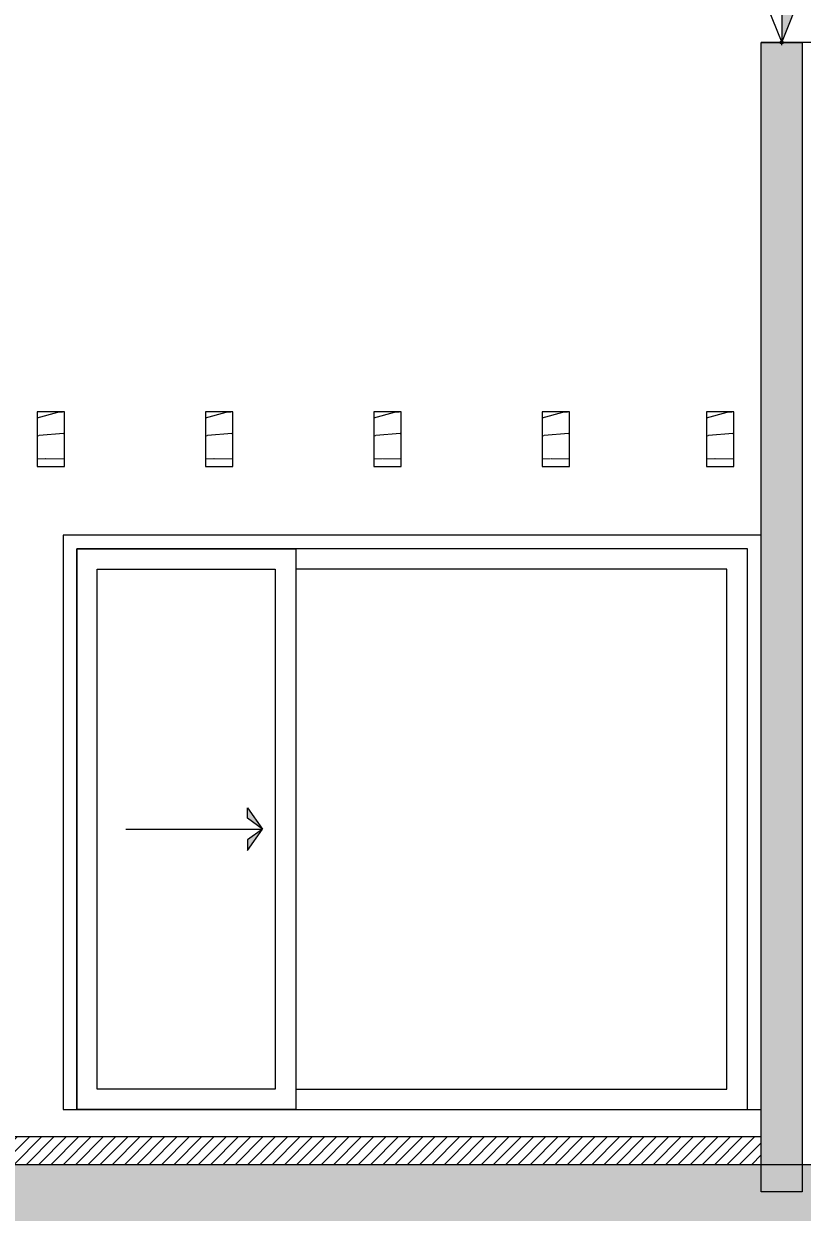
# Model space of a CAD drawing. Header units: metres. Extents: x -197 to 1099, y -24 to 14.
# Drawn here: x 230.909 to 233.752, y 3.125 to 7.468 of the extents above; entities that cross this region are included whole.
import ezdxf
from ezdxf.enums import TextEntityAlignment as Align

# ---------------------------------------------------------------- set-up
doc = ezdxf.new("R2010")
doc.units = ezdxf.units.M
doc.header["$LTSCALE"] = 0.001
doc.header["$PDMODE"] = 34
doc.header["$PDSIZE"] = 0.01
doc.layers.get('0').update_dxf_attribs({"lineweight": 13, "true_color": 0x000000})
for name, color, linetype, lineweight, true_color in [('Jach-Anotaciones-CalidaddeLínea  0.13', 7, 'Continuous', 13, 0x000000), ('Jach-Anotaciones-Hatch-Lum100%', 7, 'Continuous', 13, 0x000000), ('Jach-Anotaciones-Hatch-Lum50%', 9, 'Continuous', 13, 0x808080), ('JACH-Anotaciones-Textos-Lum75% @ 0.075', 7, 'Continuous', 13, 0x404040), ('JACH-Arq-Ventanas-BajasyPisoTecho', 7, 'Continuous', 13, 0x404040)]:
    doc.layers.add(name, color=color, linetype=linetype, lineweight=lineweight, true_color=true_color)
doc.styles.add('02a-Calibri-JACH(1.8mm)', font='calibri.ttf', dxfattribs={"height": 2.2})

# ---------------------------------------------------------------- blocks, each defined once
blk = doc.blocks.new('A$C51db089b')
at = {"layer": 'Jach-Anotaciones-Hatch-Lum50%', "lineweight": 0, "ltscale": 100}
h = blk.add_hatch(color=256, dxfattribs=at)
h.dxf.hatch_style = 1
h.paths.add_polyline_path([(0, 0.0776), (0.0554, 0.1173), (0.0554, 0.1552)])
h = blk.add_hatch(color=256, dxfattribs=at)
h.dxf.hatch_style = 1
h.paths.add_polyline_path([(0, 0.0776), (0.0554, 0.038), (0.0554, 0)])
at = {"lineweight": 0, "ltscale": 100}
for points in [[(0, 0.0776), (0.0554, 0.1173), (0.0554, 0.1552)], [(0, 0.0776), (0.0554, 0.038), (0.0554, 0)]]:
    blk.add_lwpolyline(points, close=True, dxfattribs=at)
blk.add_lwpolyline([(0.5, 0.0776), (0, 0.0776)], dxfattribs=at)
blk = doc.blocks.new('*U556')
at = {"lineweight": 0, "ltscale": 100}
h = blk.add_hatch(dxfattribs=at)
h.set_pattern_fill('ANGLE', color=256)
h.set_pattern_definition([(0, (169.421, 45.032), (0, 6.985), [5.08, -1.905]), (90, (169.421, 45.032), (-6.985, 4e-16), [5.08, -1.905])])
h.paths.add_polyline_path([(0, 2.5), (0, 0), (1, 2.5)])
h = blk.add_hatch(color=256, dxfattribs=at)
h.dxf.hatch_style = 1
h.paths.add_polyline_path([(0, 2.5), (0, 0), (1, 2.5)])
for points in [[(0, 5.099), (-9.466, 5.099)], [(0, 5.099), (0, 1.25)]]:
    blk.add_lwpolyline(points, dxfattribs=at)
for points in [[(0, 0), (1, 2.5), (-1, 2.5)], [(0, 2.5), (0, 0), (1, 2.5)]]:
    blk.add_lwpolyline(points, close=True, dxfattribs=at)
blk.add_point((0, 0), dxfattribs=at)
at = {"lineweight": 0, "ltscale": 100, "style": '02a-Calibri-JACH(1.8mm)'}
blk.add_attdef('ALT', text='', height=2.2, dxfattribs=at).set_placement((-4.733, 6.401), align=Align.MIDDLE_CENTER)

msp = doc.modelspace()

# ---------------------------------------------------------------- hatches: boundary and pattern name
at = {"layer": 'Jach-Anotaciones-Hatch-Lum100%', "ltscale": 100}
h = msp.add_hatch(color=256, dxfattribs=at)
h.dxf.hatch_style = 1
h.paths.add_polyline_path([(233.60229, 7.4), (233.75229, 7.4), (233.75229, 3.2), (233.60229, 3.2)])
h = msp.add_hatch(color=256, dxfattribs=at)
h.dxf.hatch_style = 1
h.paths.add_polyline_path([(228.90229, 3.3), (240.75229, 3.3), (240.75229, 3.05), (228.90229, 3.05)])
at = {"layer": 'Jach-Anotaciones-Hatch-Lum50%', "ltscale": 100}
h = msp.add_hatch(dxfattribs=at)
h.set_pattern_fill('WOOD_01', color=256, scale=0.8, angle=15, pattern_type=2)
h.set_pattern_definition([(15, (-99.9971, 0.74975), (-0.2070552, 0.7727407), [0.16, -0.64]), (23.9726, (-99.877585, 0.334538), (4.4293892444, 2.015070249), [0.1538832, -15.2344232]), (20.7105, (-99.89774, 0.37883), (6.747613848, 2.636226623), [0.1607984, -7.8791008]), (359.5779, (-99.959853, 0.610654), (9.1213099867, -0.0406047019), [0.2406656, -23.8259016]), (8.6599, (-100.01273, 0.8698), (0.772740482, 0.20705688), [0.1448864, -7.0994208]), (0.0686, (-99.87152, 0.43555), (3.298017536, 0.0554815416), [0.1241936, -12.2951456]), (3.6901, (-100.26207, 0.81127), (0.77274081, 0.20705558), [0.3263376, -3.7528776]), (20.7105, (-99.85895, 0.26499), (6.747613848, 2.636226623), [0.0803992, -7.9595]), (15, (-99.95364, 0.5875), (-0.2070552, 0.7727407), [0.08, -0.72]), (15, (-100.133, 0.6388), (-0.2070552, 0.7727407), [0.24, -0.56]), (26.3099, (-100.00955, 0.79611), (2.88390776, 1.60095958), [0.081584, -3.9976312]), (17.7263, (-100.01021, 0.48949), (15.247759037, 4.9138423665), [0.1681904, -16.6508464]), (7.4054, (-99.96536, 0.47666), (6.388979107, 0.883706079), [0.1210616, -11.9851336]), (15, (-99.9253, 0.1727), (-0.2070552, 0.7727407), [0.16, -0.64]), (13.8309, (-99.992238, 0.113326), (0.7727406436, 0.2070558675), [0.3920816, -38.81608]), (15, (-100.1475, 0.6929), (-0.2070552, 0.7727407), [0.08, -0.72]), (15, (-100.0868, 0.7754), (-0.2070552, 0.7727407), [0.08, -0.72]), (15, (-100.4532, 0.7518), (-0.2070552, 0.7727407), [0.12, -0.68]), (5.5377, (-100.2549, 0.84632), (0.77274064, 0.20705555), [0.2433104, -4.6228992]), (15, (-100.5022, 0.7801), (-0.2070552, 0.7727407), [0.16, -0.64]), (15, (-100.4008, 0.0618), (-0.2070552, 0.7727407), [0.088, -0.712]), (15, (-100.0171, 0.20605), (-0.2070552, 0.7727407), [0.08, -0.72]), (15, (-100.4174, 0.1236), (-0.2070552, 0.7727407), [0.168, -0.632]), (20.4403, (-100.03572, 0.2756), (7.5203522234, 2.843288929), [0.16876, -16.7072576]), (15, (-100.04456, 0.3395), (-0.2070552, 0.7727407), [0.152, -0.648]), (15, (-100.4505, 0.2473), (-0.2070552, 0.7727407), [0.088, -0.712]), (13.8309, (-100.390923, 0.395762), (0.7727406436, 0.2070558675), [0.3920816, -38.81608]), (15, (-100.34, 0.48394), (-0.2070552, 0.7727407), [0.08, -0.72]), (15, (-100.4235, 0.4864), (-0.2070552, 0.7727407), [0.08, -0.72]), (15, (-100.1144, 0.56924), (-0.2070552, 0.7727407), [0.16, -0.64]), (15, (-100.2731, 0.5433), (-0.2070552, 0.7727407), [0.08, -0.72]), (15, (-100.4525, 0.5946), (-0.2070552, 0.7727407), [0.16, -0.64]), (34.6538, (-100.15688, 0.32596), (7.671927645, 5.368566101), [0.1189288, -11.7739248]), (26.3099, (-100.34622, 0.50713), (2.88390776, 1.60095958), [0.081584, -3.9976312]), (26.3099, (-100.02677, 0.55131), (2.88390776, 1.60095958), [0.081584, -3.9976312]), (20.7105, (-100.33728, 0.782836), (6.747613848, 2.636226623), [0.0803992, -7.9595]), (4.6952, (-100.59132, 0.77274), (4.843498086, 0.469594849), [0.0894424, -8.854828]), (3.6901, (-100.31583, 0.0846), (0.77274081, 0.20705558), [0.081584, -3.9976312]), (105, (-100.2344, 0.08985), (-0.7727407, -0.2070552), [0, -0.8]), (1.6076, (-100.51264, 0.4791), (13.9648060473, 0.428999959), [0.172696, -17.0969232]), (26.3099, (-100.07026, 0.71359), (2.88390776, 1.60095958), [0.081584, -3.9976312]), (25.3048, (-99.93981, 0.22676), (3.656648724, 1.808013741), [0.0894424, -8.854828]), (3.6901, (-100.26274, 0.50465), (0.77274081, 0.20705558), [0.081584, -3.9976312]), (3.6901, (-100.19582, 0.56399), (0.77274081, 0.20705558), [0.081584, -3.9976312]), (356.5651, (-100.49193, 0.40183), (0.77274026, 0.2070561), [0.1011928, -2.4286288]), (0.9638, (-100.47733, 0.68733), (0.7727401, 0.20705612), [0.3298488, -2.9686352]), (358.3008, (-100.33728, 0.782836), (5.823293769, -0.096089835), [0.2505672, -8.101676]), (15, (-100.3476, 0.8215), (-0.2070552, 0.7727407), [0.096, -0.704]), (0.9638, (-100.25512, 0.16712), (0.7727401, 0.20705612), [0.3298488, -2.9686352]), (0.9638, (-100.34689, 0.2005), (0.7727401, 0.20705612), [0.3298488, -2.9686352]), (0.9638, (-100.36552, 0.27005), (0.7727401, 0.20705612), [0.3298488, -2.9686352]), (4.6952, (-100.54163, 0.58728), (4.843498086, 0.469594849), [0.0894424, -8.854828]), (0.9638, (-100.29794, 0.63602), (0.7727401, 0.20705612), [0.164924, -3.13356]), (4.6952, (-100.47537, 0.340006), (4.843498086, 0.469594849), [0.0894424, -8.854828]), (12.6141, (-100.05905, 0.393583), (0.7727403653, 0.2070561726), [0.1921664, -19.024492]), (4.6952, (-100.18132, 0.5099), (4.843498086, 0.469594849), [0.0894424, -8.854828]), (27.5288, (-100.09218, 0.51722), (2.883907922, 1.600961166), [0.073756, -7.3018792]), (4.5626, (-100.465017, 0.301369), (8.9142544634, 0.7321375347), [0.3091152, -30.602364]), (6.8699, (-100.15688, 0.32596), (0.772740295, 0.207054938), [0.1131368, -5.5437168]), (19.7636, (-100.38623, 0.34733), (8.293093767, 3.05034164), [0.1926656, -9.4406096]), (15, (-100.2049, 0.4125), (-0.2070552, 0.7727407), [0.248, -0.552]), (359.7449, (-100.568545, 0.68774), (3.29801731, 0.055481521), [0.0912144, -9.0301888]), (5.5377, (-100.23441, 0.08985), (0.77274064, 0.20705555), [0.2433104, -4.6228992]), (355.0169, (-100.44017, 0.20864), (2.525276987, -0.151574455), [0.0936376, -9.2701216]), (15, (-99.9364, 0.8323), (-0.2070552, 0.7727407), [0.04, -0.76]), (15, (-99.8453, 0.4923), (-0.2070552, 0.7727407), [0.08, -0.72]), (26.3099, (-99.77077, 0.21408), (2.88390776, 1.60095958), [0.081584, -3.9976312]), (15, (-99.78375, 0.2934), (-0.2070552, 0.7727407), [0.144, -0.656]), (358.3008, (-99.90121, 0.700906), (5.823293769, -0.096089835), [0.0835224, -8.2687208]), (3.0207, (-99.850005, 0.5407), (15.5105204897, 0.8422385173), [0.1472056, -26.8405152]), (105, (-99.7708, 0.2141), (-0.7727407, -0.2070552), [0, -0.8]), (15, (-99.6976, 0.2502), (-0.2070552, 0.7727407), [0.072, -0.728]), (15, (-99.737, 0.3971), (-0.2070552, 0.7727407), [0.072, -0.728]), (15, (-99.7473, 0.4357), (-0.2070552, 0.7727407), [0.072, -0.728]), (351.0376, (-99.81773, 0.69843), (6.030347593, -0.86882501), [0.0787912, -7.8002896]), (3.5163, (-99.842575, 0.791158), (4.07079071978, 0.2624153776), [0.0734704, -52.17242]), (356.5651, (-99.76803, 0.51297), (0.77274026, 0.2070561), [0.0758944, -2.4539264]), (2.4712, (-99.86949, 0.89161), (4.070758707, 0.262535892), [0.073756, -7.3018792])])
h.paths.add_polyline_path([(230.95729, 5.85), (231.05729, 5.85), (231.05729, 6.05), (230.95729, 6.05)])
h = msp.add_hatch(dxfattribs=at)
h.set_pattern_fill('WOOD_01', color=256, scale=0.8, angle=15, pattern_type=2)
h.set_pattern_definition([(15, (-99.3821, 0.74975), (-0.2070552, 0.7727407), [0.16, -0.64]), (23.9726, (-99.262585, 0.334538), (4.4293892444, 2.015070249), [0.1538832, -15.2344232]), (20.7105, (-99.28274, 0.37883), (6.747613848, 2.636226623), [0.1607984, -7.8791008]), (359.5779, (-99.344853, 0.610654), (9.1213099867, -0.0406047019), [0.2406656, -23.8259016]), (8.6599, (-99.39773, 0.8698), (0.772740482, 0.20705688), [0.1448864, -7.0994208]), (0.0686, (-99.25652, 0.43555), (3.298017536, 0.0554815416), [0.1241936, -12.2951456]), (3.6901, (-99.64707, 0.81127), (0.77274081, 0.20705558), [0.3263376, -3.7528776]), (20.7105, (-99.24395, 0.26499), (6.747613848, 2.636226623), [0.0803992, -7.9595]), (15, (-99.33864, 0.5875), (-0.2070552, 0.7727407), [0.08, -0.72]), (15, (-99.518, 0.6388), (-0.2070552, 0.7727407), [0.24, -0.56]), (26.3099, (-99.39455, 0.79611), (2.88390776, 1.60095958), [0.081584, -3.9976312]), (17.7263, (-99.39521, 0.48949), (15.247759037, 4.9138423665), [0.1681904, -16.6508464]), (7.4054, (-99.35036, 0.47666), (6.388979107, 0.883706079), [0.1210616, -11.9851336]), (15, (-99.3103, 0.1727), (-0.2070552, 0.7727407), [0.16, -0.64]), (13.8309, (-99.377238, 0.113326), (0.7727406436, 0.2070558675), [0.3920816, -38.81608]), (15, (-99.5325, 0.6929), (-0.2070552, 0.7727407), [0.08, -0.72]), (15, (-99.4718, 0.7754), (-0.2070552, 0.7727407), [0.08, -0.72]), (15, (-99.8382, 0.7518), (-0.2070552, 0.7727407), [0.12, -0.68]), (5.5377, (-99.6399, 0.84632), (0.77274064, 0.20705555), [0.2433104, -4.6228992]), (15, (-99.8872, 0.7801), (-0.2070552, 0.7727407), [0.16, -0.64]), (15, (-99.7858, 0.0618), (-0.2070552, 0.7727407), [0.088, -0.712]), (15, (-99.4021, 0.20605), (-0.2070552, 0.7727407), [0.08, -0.72]), (15, (-99.8024, 0.1236), (-0.2070552, 0.7727407), [0.168, -0.632]), (20.4403, (-99.42072, 0.2756), (7.5203522234, 2.843288929), [0.16876, -16.7072576]), (15, (-99.42956, 0.3395), (-0.2070552, 0.7727407), [0.152, -0.648]), (15, (-99.8355, 0.2473), (-0.2070552, 0.7727407), [0.088, -0.712]), (13.8309, (-99.775923, 0.395762), (0.7727406436, 0.2070558675), [0.3920816, -38.81608]), (15, (-99.725, 0.48394), (-0.2070552, 0.7727407), [0.08, -0.72]), (15, (-99.8085, 0.4864), (-0.2070552, 0.7727407), [0.08, -0.72]), (15, (-99.4994, 0.56924), (-0.2070552, 0.7727407), [0.16, -0.64]), (15, (-99.6581, 0.5433), (-0.2070552, 0.7727407), [0.08, -0.72]), (15, (-99.8375, 0.5946), (-0.2070552, 0.7727407), [0.16, -0.64]), (34.6538, (-99.54188, 0.32596), (7.671927645, 5.368566101), [0.1189288, -11.7739248]), (26.3099, (-99.73122, 0.50713), (2.88390776, 1.60095958), [0.081584, -3.9976312]), (26.3099, (-99.41177, 0.55131), (2.88390776, 1.60095958), [0.081584, -3.9976312]), (20.7105, (-99.72228, 0.782836), (6.747613848, 2.636226623), [0.0803992, -7.9595]), (4.6952, (-99.97632, 0.77274), (4.843498086, 0.469594849), [0.0894424, -8.854828]), (3.6901, (-99.70083, 0.0846), (0.77274081, 0.20705558), [0.081584, -3.9976312]), (105, (-99.6194, 0.08985), (-0.7727407, -0.2070552), [0, -0.8]), (1.6076, (-99.89764, 0.4791), (13.9648060473, 0.428999959), [0.172696, -17.0969232]), (26.3099, (-99.45526, 0.71359), (2.88390776, 1.60095958), [0.081584, -3.9976312]), (25.3048, (-99.32481, 0.22676), (3.656648724, 1.808013741), [0.0894424, -8.854828]), (3.6901, (-99.64774, 0.50465), (0.77274081, 0.20705558), [0.081584, -3.9976312]), (3.6901, (-99.58082, 0.56399), (0.77274081, 0.20705558), [0.081584, -3.9976312]), (356.5651, (-99.87693, 0.40183), (0.77274026, 0.2070561), [0.1011928, -2.4286288]), (0.9638, (-99.86233, 0.68733), (0.7727401, 0.20705612), [0.3298488, -2.9686352]), (358.3008, (-99.72228, 0.782836), (5.823293769, -0.096089835), [0.2505672, -8.101676]), (15, (-99.7326, 0.8215), (-0.2070552, 0.7727407), [0.096, -0.704]), (0.9638, (-99.64012, 0.16712), (0.7727401, 0.20705612), [0.3298488, -2.9686352]), (0.9638, (-99.73189, 0.2005), (0.7727401, 0.20705612), [0.3298488, -2.9686352]), (0.9638, (-99.75052, 0.27005), (0.7727401, 0.20705612), [0.3298488, -2.9686352]), (4.6952, (-99.92663, 0.58728), (4.843498086, 0.469594849), [0.0894424, -8.854828]), (0.9638, (-99.68294, 0.63602), (0.7727401, 0.20705612), [0.164924, -3.13356]), (4.6952, (-99.86037, 0.340006), (4.843498086, 0.469594849), [0.0894424, -8.854828]), (12.6141, (-99.44405, 0.393583), (0.7727403653, 0.2070561726), [0.1921664, -19.024492]), (4.6952, (-99.56632, 0.5099), (4.843498086, 0.469594849), [0.0894424, -8.854828]), (27.5288, (-99.47718, 0.51722), (2.883907922, 1.600961166), [0.073756, -7.3018792]), (4.5626, (-99.850017, 0.301369), (8.9142544634, 0.7321375347), [0.3091152, -30.602364]), (6.8699, (-99.54188, 0.32596), (0.772740295, 0.207054938), [0.1131368, -5.5437168]), (19.7636, (-99.77123, 0.34733), (8.293093767, 3.05034164), [0.1926656, -9.4406096]), (15, (-99.5899, 0.4125), (-0.2070552, 0.7727407), [0.248, -0.552]), (359.7449, (-99.953545, 0.68774), (3.29801731, 0.055481521), [0.0912144, -9.0301888]), (5.5377, (-99.61941, 0.08985), (0.77274064, 0.20705555), [0.2433104, -4.6228992]), (355.0169, (-99.82517, 0.20864), (2.525276987, -0.151574455), [0.0936376, -9.2701216]), (15, (-99.3214, 0.8323), (-0.2070552, 0.7727407), [0.04, -0.76]), (15, (-99.2303, 0.4923), (-0.2070552, 0.7727407), [0.08, -0.72]), (26.3099, (-99.15577, 0.21408), (2.88390776, 1.60095958), [0.081584, -3.9976312]), (15, (-99.16875, 0.2934), (-0.2070552, 0.7727407), [0.144, -0.656]), (358.3008, (-99.28621, 0.700906), (5.823293769, -0.096089835), [0.0835224, -8.2687208]), (3.0207, (-99.235005, 0.5407), (15.5105204897, 0.8422385173), [0.1472056, -26.8405152]), (105, (-99.1558, 0.2141), (-0.7727407, -0.2070552), [0, -0.8]), (15, (-99.0826, 0.2502), (-0.2070552, 0.7727407), [0.072, -0.728]), (15, (-99.122, 0.3971), (-0.2070552, 0.7727407), [0.072, -0.728]), (15, (-99.1323, 0.4357), (-0.2070552, 0.7727407), [0.072, -0.728]), (351.0376, (-99.20273, 0.69843), (6.030347593, -0.86882501), [0.0787912, -7.8002896]), (3.5163, (-99.227575, 0.791158), (4.07079071978, 0.2624153776), [0.0734704, -52.17242]), (356.5651, (-99.15303, 0.51297), (0.77274026, 0.2070561), [0.0758944, -2.4539264]), (2.4712, (-99.25449, 0.89161), (4.070758707, 0.262535892), [0.073756, -7.3018792])])
h.paths.add_polyline_path([(231.57229, 5.85), (231.67229, 5.85), (231.67229, 6.05), (231.57229, 6.05)])
h = msp.add_hatch(dxfattribs=at)
h.set_pattern_fill('WOOD_01', color=256, scale=0.8, angle=15, pattern_type=2)
h.set_pattern_definition([(15, (-98.7671, 0.74975), (-0.2070552, 0.7727407), [0.16, -0.64]), (23.9726, (-98.647585, 0.334538), (4.4293892444, 2.015070249), [0.1538832, -15.2344232]), (20.7105, (-98.66774, 0.37883), (6.747613848, 2.636226623), [0.1607984, -7.8791008]), (359.5779, (-98.729853, 0.610654), (9.1213099867, -0.0406047019), [0.2406656, -23.8259016]), (8.6599, (-98.78273, 0.8698), (0.772740482, 0.20705688), [0.1448864, -7.0994208]), (0.0686, (-98.64152, 0.43555), (3.298017536, 0.0554815416), [0.1241936, -12.2951456]), (3.6901, (-99.03207, 0.81127), (0.77274081, 0.20705558), [0.3263376, -3.7528776]), (20.7105, (-98.62895, 0.26499), (6.747613848, 2.636226623), [0.0803992, -7.9595]), (15, (-98.72364, 0.5875), (-0.2070552, 0.7727407), [0.08, -0.72]), (15, (-98.903, 0.6388), (-0.2070552, 0.7727407), [0.24, -0.56]), (26.3099, (-98.77955, 0.79611), (2.88390776, 1.60095958), [0.081584, -3.9976312]), (17.7263, (-98.78021, 0.48949), (15.247759037, 4.9138423665), [0.1681904, -16.6508464]), (7.4054, (-98.73536, 0.47666), (6.388979107, 0.883706079), [0.1210616, -11.9851336]), (15, (-98.6953, 0.1727), (-0.2070552, 0.7727407), [0.16, -0.64]), (13.8309, (-98.762238, 0.113326), (0.7727406436, 0.2070558675), [0.3920816, -38.81608]), (15, (-98.9175, 0.6929), (-0.2070552, 0.7727407), [0.08, -0.72]), (15, (-98.8568, 0.7754), (-0.2070552, 0.7727407), [0.08, -0.72]), (15, (-99.2232, 0.7518), (-0.2070552, 0.7727407), [0.12, -0.68]), (5.5377, (-99.0249, 0.84632), (0.77274064, 0.20705555), [0.2433104, -4.6228992]), (15, (-99.2722, 0.7801), (-0.2070552, 0.7727407), [0.16, -0.64]), (15, (-99.1708, 0.0618), (-0.2070552, 0.7727407), [0.088, -0.712]), (15, (-98.7871, 0.20605), (-0.2070552, 0.7727407), [0.08, -0.72]), (15, (-99.1874, 0.1236), (-0.2070552, 0.7727407), [0.168, -0.632]), (20.4403, (-98.80572, 0.2756), (7.5203522234, 2.843288929), [0.16876, -16.7072576]), (15, (-98.81456, 0.3395), (-0.2070552, 0.7727407), [0.152, -0.648]), (15, (-99.2205, 0.2473), (-0.2070552, 0.7727407), [0.088, -0.712]), (13.8309, (-99.160923, 0.395762), (0.7727406436, 0.2070558675), [0.3920816, -38.81608]), (15, (-99.11, 0.48394), (-0.2070552, 0.7727407), [0.08, -0.72]), (15, (-99.1935, 0.4864), (-0.2070552, 0.7727407), [0.08, -0.72]), (15, (-98.8844, 0.56924), (-0.2070552, 0.7727407), [0.16, -0.64]), (15, (-99.0431, 0.5433), (-0.2070552, 0.7727407), [0.08, -0.72]), (15, (-99.2225, 0.5946), (-0.2070552, 0.7727407), [0.16, -0.64]), (34.6538, (-98.92688, 0.32596), (7.671927645, 5.368566101), [0.1189288, -11.7739248]), (26.3099, (-99.11622, 0.50713), (2.88390776, 1.60095958), [0.081584, -3.9976312]), (26.3099, (-98.79677, 0.55131), (2.88390776, 1.60095958), [0.081584, -3.9976312]), (20.7105, (-99.10728, 0.782836), (6.747613848, 2.636226623), [0.0803992, -7.9595]), (4.6952, (-99.36132, 0.77274), (4.843498086, 0.469594849), [0.0894424, -8.854828]), (3.6901, (-99.08583, 0.0846), (0.77274081, 0.20705558), [0.081584, -3.9976312]), (105, (-99.0044, 0.08985), (-0.7727407, -0.2070552), [0, -0.8]), (1.6076, (-99.28264, 0.4791), (13.9648060473, 0.428999959), [0.172696, -17.0969232]), (26.3099, (-98.84026, 0.71359), (2.88390776, 1.60095958), [0.081584, -3.9976312]), (25.3048, (-98.70981, 0.22676), (3.656648724, 1.808013741), [0.0894424, -8.854828]), (3.6901, (-99.03274, 0.50465), (0.77274081, 0.20705558), [0.081584, -3.9976312]), (3.6901, (-98.96582, 0.56399), (0.77274081, 0.20705558), [0.081584, -3.9976312]), (356.5651, (-99.26193, 0.40183), (0.77274026, 0.2070561), [0.1011928, -2.4286288]), (0.9638, (-99.24733, 0.68733), (0.7727401, 0.20705612), [0.3298488, -2.9686352]), (358.3008, (-99.10728, 0.782836), (5.823293769, -0.096089835), [0.2505672, -8.101676]), (15, (-99.1176, 0.8215), (-0.2070552, 0.7727407), [0.096, -0.704]), (0.9638, (-99.02512, 0.16712), (0.7727401, 0.20705612), [0.3298488, -2.9686352]), (0.9638, (-99.11689, 0.2005), (0.7727401, 0.20705612), [0.3298488, -2.9686352]), (0.9638, (-99.13552, 0.27005), (0.7727401, 0.20705612), [0.3298488, -2.9686352]), (4.6952, (-99.31163, 0.58728), (4.843498086, 0.469594849), [0.0894424, -8.854828]), (0.9638, (-99.06794, 0.63602), (0.7727401, 0.20705612), [0.164924, -3.13356]), (4.6952, (-99.24537, 0.340006), (4.843498086, 0.469594849), [0.0894424, -8.854828]), (12.6141, (-98.82905, 0.393583), (0.7727403653, 0.2070561726), [0.1921664, -19.024492]), (4.6952, (-98.95132, 0.5099), (4.843498086, 0.469594849), [0.0894424, -8.854828]), (27.5288, (-98.86218, 0.51722), (2.883907922, 1.600961166), [0.073756, -7.3018792]), (4.5626, (-99.235017, 0.301369), (8.9142544634, 0.7321375347), [0.3091152, -30.602364]), (6.8699, (-98.92688, 0.32596), (0.772740295, 0.207054938), [0.1131368, -5.5437168]), (19.7636, (-99.15623, 0.34733), (8.293093767, 3.05034164), [0.1926656, -9.4406096]), (15, (-98.9749, 0.4125), (-0.2070552, 0.7727407), [0.248, -0.552]), (359.7449, (-99.338545, 0.68774), (3.29801731, 0.055481521), [0.0912144, -9.0301888]), (5.5377, (-99.00441, 0.08985), (0.77274064, 0.20705555), [0.2433104, -4.6228992]), (355.0169, (-99.21017, 0.20864), (2.525276987, -0.151574455), [0.0936376, -9.2701216]), (15, (-98.7064, 0.8323), (-0.2070552, 0.7727407), [0.04, -0.76]), (15, (-98.6153, 0.4923), (-0.2070552, 0.7727407), [0.08, -0.72]), (26.3099, (-98.54077, 0.21408), (2.88390776, 1.60095958), [0.081584, -3.9976312]), (15, (-98.55375, 0.2934), (-0.2070552, 0.7727407), [0.144, -0.656]), (358.3008, (-98.67121, 0.700906), (5.823293769, -0.096089835), [0.0835224, -8.2687208]), (3.0207, (-98.620005, 0.5407), (15.5105204897, 0.8422385173), [0.1472056, -26.8405152]), (105, (-98.5408, 0.2141), (-0.7727407, -0.2070552), [0, -0.8]), (15, (-98.4676, 0.2502), (-0.2070552, 0.7727407), [0.072, -0.728]), (15, (-98.507, 0.3971), (-0.2070552, 0.7727407), [0.072, -0.728]), (15, (-98.5173, 0.4357), (-0.2070552, 0.7727407), [0.072, -0.728]), (351.0376, (-98.58773, 0.69843), (6.030347593, -0.86882501), [0.0787912, -7.8002896]), (3.5163, (-98.612575, 0.791158), (4.07079071978, 0.2624153776), [0.0734704, -52.17242]), (356.5651, (-98.53803, 0.51297), (0.77274026, 0.2070561), [0.0758944, -2.4539264]), (2.4712, (-98.63949, 0.89161), (4.070758707, 0.262535892), [0.073756, -7.3018792])])
h.paths.add_polyline_path([(232.18729, 5.85), (232.28729, 5.85), (232.28729, 6.05), (232.18729, 6.05)])
h = msp.add_hatch(dxfattribs=at)
h.set_pattern_fill('WOOD_01', color=256, scale=0.8, angle=15, pattern_type=2)
h.set_pattern_definition([(15, (-98.1521, 0.74975), (-0.2070552, 0.7727407), [0.16, -0.64]), (23.9726, (-98.032585, 0.334538), (4.4293892444, 2.015070249), [0.1538832, -15.2344232]), (20.7105, (-98.05274, 0.37883), (6.747613848, 2.636226623), [0.1607984, -7.8791008]), (359.5779, (-98.114853, 0.610654), (9.1213099867, -0.0406047019), [0.2406656, -23.8259016]), (8.6599, (-98.16773, 0.8698), (0.772740482, 0.20705688), [0.1448864, -7.0994208]), (0.0686, (-98.02652, 0.43555), (3.298017536, 0.0554815416), [0.1241936, -12.2951456]), (3.6901, (-98.41707, 0.81127), (0.77274081, 0.20705558), [0.3263376, -3.7528776]), (20.7105, (-98.01395, 0.26499), (6.747613848, 2.636226623), [0.0803992, -7.9595]), (15, (-98.10864, 0.5875), (-0.2070552, 0.7727407), [0.08, -0.72]), (15, (-98.288, 0.6388), (-0.2070552, 0.7727407), [0.24, -0.56]), (26.3099, (-98.16455, 0.79611), (2.88390776, 1.60095958), [0.081584, -3.9976312]), (17.7263, (-98.16521, 0.48949), (15.247759037, 4.9138423665), [0.1681904, -16.6508464]), (7.4054, (-98.12036, 0.47666), (6.388979107, 0.883706079), [0.1210616, -11.9851336]), (15, (-98.0803, 0.1727), (-0.2070552, 0.7727407), [0.16, -0.64]), (13.8309, (-98.147238, 0.113326), (0.7727406436, 0.2070558675), [0.3920816, -38.81608]), (15, (-98.3025, 0.6929), (-0.2070552, 0.7727407), [0.08, -0.72]), (15, (-98.2418, 0.7754), (-0.2070552, 0.7727407), [0.08, -0.72]), (15, (-98.6082, 0.7518), (-0.2070552, 0.7727407), [0.12, -0.68]), (5.5377, (-98.4099, 0.84632), (0.77274064, 0.20705555), [0.2433104, -4.6228992]), (15, (-98.6572, 0.7801), (-0.2070552, 0.7727407), [0.16, -0.64]), (15, (-98.5558, 0.0618), (-0.2070552, 0.7727407), [0.088, -0.712]), (15, (-98.1721, 0.20605), (-0.2070552, 0.7727407), [0.08, -0.72]), (15, (-98.5724, 0.1236), (-0.2070552, 0.7727407), [0.168, -0.632]), (20.4403, (-98.19072, 0.2756), (7.5203522234, 2.843288929), [0.16876, -16.7072576]), (15, (-98.19956, 0.3395), (-0.2070552, 0.7727407), [0.152, -0.648]), (15, (-98.6055, 0.2473), (-0.2070552, 0.7727407), [0.088, -0.712]), (13.8309, (-98.545923, 0.395762), (0.7727406436, 0.2070558675), [0.3920816, -38.81608]), (15, (-98.495, 0.48394), (-0.2070552, 0.7727407), [0.08, -0.72]), (15, (-98.5785, 0.4864), (-0.2070552, 0.7727407), [0.08, -0.72]), (15, (-98.2694, 0.56924), (-0.2070552, 0.7727407), [0.16, -0.64]), (15, (-98.4281, 0.5433), (-0.2070552, 0.7727407), [0.08, -0.72]), (15, (-98.6075, 0.5946), (-0.2070552, 0.7727407), [0.16, -0.64]), (34.6538, (-98.31188, 0.32596), (7.671927645, 5.368566101), [0.1189288, -11.7739248]), (26.3099, (-98.50122, 0.50713), (2.88390776, 1.60095958), [0.081584, -3.9976312]), (26.3099, (-98.18177, 0.55131), (2.88390776, 1.60095958), [0.081584, -3.9976312]), (20.7105, (-98.49228, 0.782836), (6.747613848, 2.636226623), [0.0803992, -7.9595]), (4.6952, (-98.74632, 0.77274), (4.843498086, 0.469594849), [0.0894424, -8.854828]), (3.6901, (-98.47083, 0.0846), (0.77274081, 0.20705558), [0.081584, -3.9976312]), (105, (-98.3894, 0.08985), (-0.7727407, -0.2070552), [0, -0.8]), (1.6076, (-98.66764, 0.4791), (13.9648060473, 0.428999959), [0.172696, -17.0969232]), (26.3099, (-98.22526, 0.71359), (2.88390776, 1.60095958), [0.081584, -3.9976312]), (25.3048, (-98.09481, 0.22676), (3.656648724, 1.808013741), [0.0894424, -8.854828]), (3.6901, (-98.41774, 0.50465), (0.77274081, 0.20705558), [0.081584, -3.9976312]), (3.6901, (-98.35082, 0.56399), (0.77274081, 0.20705558), [0.081584, -3.9976312]), (356.5651, (-98.64693, 0.40183), (0.77274026, 0.2070561), [0.1011928, -2.4286288]), (0.9638, (-98.63233, 0.68733), (0.7727401, 0.20705612), [0.3298488, -2.9686352]), (358.3008, (-98.49228, 0.782836), (5.823293769, -0.096089835), [0.2505672, -8.101676]), (15, (-98.5026, 0.8215), (-0.2070552, 0.7727407), [0.096, -0.704]), (0.9638, (-98.41012, 0.16712), (0.7727401, 0.20705612), [0.3298488, -2.9686352]), (0.9638, (-98.50189, 0.2005), (0.7727401, 0.20705612), [0.3298488, -2.9686352]), (0.9638, (-98.52052, 0.27005), (0.7727401, 0.20705612), [0.3298488, -2.9686352]), (4.6952, (-98.69663, 0.58728), (4.843498086, 0.469594849), [0.0894424, -8.854828]), (0.9638, (-98.45294, 0.63602), (0.7727401, 0.20705612), [0.164924, -3.13356]), (4.6952, (-98.63037, 0.340006), (4.843498086, 0.469594849), [0.0894424, -8.854828]), (12.6141, (-98.21405, 0.393583), (0.7727403653, 0.2070561726), [0.1921664, -19.024492]), (4.6952, (-98.33632, 0.5099), (4.843498086, 0.469594849), [0.0894424, -8.854828]), (27.5288, (-98.24718, 0.51722), (2.883907922, 1.600961166), [0.073756, -7.3018792]), (4.5626, (-98.620017, 0.301369), (8.9142544634, 0.7321375347), [0.3091152, -30.602364]), (6.8699, (-98.31188, 0.32596), (0.772740295, 0.207054938), [0.1131368, -5.5437168]), (19.7636, (-98.54123, 0.34733), (8.293093767, 3.05034164), [0.1926656, -9.4406096]), (15, (-98.3599, 0.4125), (-0.2070552, 0.7727407), [0.248, -0.552]), (359.7449, (-98.723545, 0.68774), (3.29801731, 0.055481521), [0.0912144, -9.0301888]), (5.5377, (-98.38941, 0.08985), (0.77274064, 0.20705555), [0.2433104, -4.6228992]), (355.0169, (-98.59517, 0.20864), (2.525276987, -0.151574455), [0.0936376, -9.2701216]), (15, (-98.0914, 0.8323), (-0.2070552, 0.7727407), [0.04, -0.76]), (15, (-98.0003, 0.4923), (-0.2070552, 0.7727407), [0.08, -0.72]), (26.3099, (-97.92577, 0.21408), (2.88390776, 1.60095958), [0.081584, -3.9976312]), (15, (-97.93875, 0.2934), (-0.2070552, 0.7727407), [0.144, -0.656]), (358.3008, (-98.05621, 0.700906), (5.823293769, -0.096089835), [0.0835224, -8.2687208]), (3.0207, (-98.005005, 0.5407), (15.5105204897, 0.8422385173), [0.1472056, -26.8405152]), (105, (-97.9258, 0.2141), (-0.7727407, -0.2070552), [0, -0.8]), (15, (-97.8526, 0.2502), (-0.2070552, 0.7727407), [0.072, -0.728]), (15, (-97.892, 0.3971), (-0.2070552, 0.7727407), [0.072, -0.728]), (15, (-97.9023, 0.4357), (-0.2070552, 0.7727407), [0.072, -0.728]), (351.0376, (-97.97273, 0.69843), (6.030347593, -0.86882501), [0.0787912, -7.8002896]), (3.5163, (-97.997575, 0.791158), (4.07079071978, 0.2624153776), [0.0734704, -52.17242]), (356.5651, (-97.92303, 0.51297), (0.77274026, 0.2070561), [0.0758944, -2.4539264]), (2.4712, (-98.02449, 0.89161), (4.070758707, 0.262535892), [0.073756, -7.3018792])])
h.paths.add_polyline_path([(232.80229, 5.85), (232.90229, 5.85), (232.90229, 6.05), (232.80229, 6.05)])
h = msp.add_hatch(dxfattribs=at)
h.set_pattern_fill('WOOD_01', color=256, scale=0.8, angle=15, pattern_type=2)
h.set_pattern_definition([(15, (-97.5521, 0.74975), (-0.2070552, 0.7727407), [0.16, -0.64]), (23.9726, (-97.432585, 0.334538), (4.4293892444, 2.015070249), [0.1538832, -15.2344232]), (20.7105, (-97.45274, 0.37883), (6.747613848, 2.636226623), [0.1607984, -7.8791008]), (359.5779, (-97.514853, 0.610654), (9.1213099867, -0.0406047019), [0.2406656, -23.8259016]), (8.6599, (-97.56773, 0.8698), (0.772740482, 0.20705688), [0.1448864, -7.0994208]), (0.0686, (-97.42652, 0.43555), (3.298017536, 0.0554815416), [0.1241936, -12.2951456]), (3.6901, (-97.81707, 0.81127), (0.77274081, 0.20705558), [0.3263376, -3.7528776]), (20.7105, (-97.41395, 0.26499), (6.747613848, 2.636226623), [0.0803992, -7.9595]), (15, (-97.50864, 0.5875), (-0.2070552, 0.7727407), [0.08, -0.72]), (15, (-97.688, 0.6388), (-0.2070552, 0.7727407), [0.24, -0.56]), (26.3099, (-97.56455, 0.79611), (2.88390776, 1.60095958), [0.081584, -3.9976312]), (17.7263, (-97.56521, 0.48949), (15.247759037, 4.9138423665), [0.1681904, -16.6508464]), (7.4054, (-97.52036, 0.47666), (6.388979107, 0.883706079), [0.1210616, -11.9851336]), (15, (-97.4803, 0.1727), (-0.2070552, 0.7727407), [0.16, -0.64]), (13.8309, (-97.547238, 0.113326), (0.7727406436, 0.2070558675), [0.3920816, -38.81608]), (15, (-97.7025, 0.6929), (-0.2070552, 0.7727407), [0.08, -0.72]), (15, (-97.6418, 0.7754), (-0.2070552, 0.7727407), [0.08, -0.72]), (15, (-98.0082, 0.7518), (-0.2070552, 0.7727407), [0.12, -0.68]), (5.5377, (-97.8099, 0.84632), (0.77274064, 0.20705555), [0.2433104, -4.6228992]), (15, (-98.0572, 0.7801), (-0.2070552, 0.7727407), [0.16, -0.64]), (15, (-97.9558, 0.0618), (-0.2070552, 0.7727407), [0.088, -0.712]), (15, (-97.5721, 0.20605), (-0.2070552, 0.7727407), [0.08, -0.72]), (15, (-97.9724, 0.1236), (-0.2070552, 0.7727407), [0.168, -0.632]), (20.4403, (-97.59072, 0.2756), (7.5203522234, 2.843288929), [0.16876, -16.7072576]), (15, (-97.59956, 0.3395), (-0.2070552, 0.7727407), [0.152, -0.648]), (15, (-98.0055, 0.2473), (-0.2070552, 0.7727407), [0.088, -0.712]), (13.8309, (-97.945923, 0.395762), (0.7727406436, 0.2070558675), [0.3920816, -38.81608]), (15, (-97.895, 0.48394), (-0.2070552, 0.7727407), [0.08, -0.72]), (15, (-97.9785, 0.4864), (-0.2070552, 0.7727407), [0.08, -0.72]), (15, (-97.6694, 0.56924), (-0.2070552, 0.7727407), [0.16, -0.64]), (15, (-97.8281, 0.5433), (-0.2070552, 0.7727407), [0.08, -0.72]), (15, (-98.0075, 0.5946), (-0.2070552, 0.7727407), [0.16, -0.64]), (34.6538, (-97.71188, 0.32596), (7.671927645, 5.368566101), [0.1189288, -11.7739248]), (26.3099, (-97.90122, 0.50713), (2.88390776, 1.60095958), [0.081584, -3.9976312]), (26.3099, (-97.58177, 0.55131), (2.88390776, 1.60095958), [0.081584, -3.9976312]), (20.7105, (-97.89228, 0.782836), (6.747613848, 2.636226623), [0.0803992, -7.9595]), (4.6952, (-98.14632, 0.77274), (4.843498086, 0.469594849), [0.0894424, -8.854828]), (3.6901, (-97.87083, 0.0846), (0.77274081, 0.20705558), [0.081584, -3.9976312]), (105, (-97.7894, 0.08985), (-0.7727407, -0.2070552), [0, -0.8]), (1.6076, (-98.06764, 0.4791), (13.9648060473, 0.428999959), [0.172696, -17.0969232]), (26.3099, (-97.62526, 0.71359), (2.88390776, 1.60095958), [0.081584, -3.9976312]), (25.3048, (-97.49481, 0.22676), (3.656648724, 1.808013741), [0.0894424, -8.854828]), (3.6901, (-97.81774, 0.50465), (0.77274081, 0.20705558), [0.081584, -3.9976312]), (3.6901, (-97.75082, 0.56399), (0.77274081, 0.20705558), [0.081584, -3.9976312]), (356.5651, (-98.04693, 0.40183), (0.77274026, 0.2070561), [0.1011928, -2.4286288]), (0.9638, (-98.03233, 0.68733), (0.7727401, 0.20705612), [0.3298488, -2.9686352]), (358.3008, (-97.89228, 0.782836), (5.823293769, -0.096089835), [0.2505672, -8.101676]), (15, (-97.9026, 0.8215), (-0.2070552, 0.7727407), [0.096, -0.704]), (0.9638, (-97.81012, 0.16712), (0.7727401, 0.20705612), [0.3298488, -2.9686352]), (0.9638, (-97.90189, 0.2005), (0.7727401, 0.20705612), [0.3298488, -2.9686352]), (0.9638, (-97.92052, 0.27005), (0.7727401, 0.20705612), [0.3298488, -2.9686352]), (4.6952, (-98.09663, 0.58728), (4.843498086, 0.469594849), [0.0894424, -8.854828]), (0.9638, (-97.85294, 0.63602), (0.7727401, 0.20705612), [0.164924, -3.13356]), (4.6952, (-98.03037, 0.340006), (4.843498086, 0.469594849), [0.0894424, -8.854828]), (12.6141, (-97.61405, 0.393583), (0.7727403653, 0.2070561726), [0.1921664, -19.024492]), (4.6952, (-97.73632, 0.5099), (4.843498086, 0.469594849), [0.0894424, -8.854828]), (27.5288, (-97.64718, 0.51722), (2.883907922, 1.600961166), [0.073756, -7.3018792]), (4.5626, (-98.020017, 0.301369), (8.9142544634, 0.7321375347), [0.3091152, -30.602364]), (6.8699, (-97.71188, 0.32596), (0.772740295, 0.207054938), [0.1131368, -5.5437168]), (19.7636, (-97.94123, 0.34733), (8.293093767, 3.05034164), [0.1926656, -9.4406096]), (15, (-97.7599, 0.4125), (-0.2070552, 0.7727407), [0.248, -0.552]), (359.7449, (-98.123545, 0.68774), (3.29801731, 0.055481521), [0.0912144, -9.0301888]), (5.5377, (-97.78941, 0.08985), (0.77274064, 0.20705555), [0.2433104, -4.6228992]), (355.0169, (-97.99517, 0.20864), (2.525276987, -0.151574455), [0.0936376, -9.2701216]), (15, (-97.4914, 0.8323), (-0.2070552, 0.7727407), [0.04, -0.76]), (15, (-97.4003, 0.4923), (-0.2070552, 0.7727407), [0.08, -0.72]), (26.3099, (-97.32577, 0.21408), (2.88390776, 1.60095958), [0.081584, -3.9976312]), (15, (-97.33875, 0.2934), (-0.2070552, 0.7727407), [0.144, -0.656]), (358.3008, (-97.45621, 0.700906), (5.823293769, -0.096089835), [0.0835224, -8.2687208]), (3.0207, (-97.405005, 0.5407), (15.5105204897, 0.8422385173), [0.1472056, -26.8405152]), (105, (-97.3258, 0.2141), (-0.7727407, -0.2070552), [0, -0.8]), (15, (-97.2526, 0.2502), (-0.2070552, 0.7727407), [0.072, -0.728]), (15, (-97.292, 0.3971), (-0.2070552, 0.7727407), [0.072, -0.728]), (15, (-97.3023, 0.4357), (-0.2070552, 0.7727407), [0.072, -0.728]), (351.0376, (-97.37273, 0.69843), (6.030347593, -0.86882501), [0.0787912, -7.8002896]), (3.5163, (-97.397575, 0.791158), (4.07079071978, 0.2624153776), [0.0734704, -52.17242]), (356.5651, (-97.32303, 0.51297), (0.77274026, 0.2070561), [0.0758944, -2.4539264]), (2.4712, (-97.42449, 0.89161), (4.070758707, 0.262535892), [0.073756, -7.3018792])])
h.paths.add_polyline_path([(233.40229, 5.85), (233.50229, 5.85), (233.50229, 6.05), (233.40229, 6.05)])
h = msp.add_hatch(dxfattribs=at)
h.set_pattern_fill('ANSI31', color=256, scale=0.01)
h.set_pattern_definition([(45, (-101.327828, 0), (-0.0224506403, 0.0224506403), [])])
h.paths.add_polyline_path([(229.20229, 3.3), (233.60229, 3.3), (233.60229, 3.4), (229.20229, 3.4)])

# ---------------------------------------------------------------- linework, layer by layer
at = {"layer": 'Jach-Anotaciones-CalidaddeLínea  0.13', "ltscale": 100}
for points in [[(233.60229, 7.4), (233.75229, 7.4), (233.75229, 3.2), (233.60229, 3.2)], [(229.20229, 3.3), (233.60229, 3.3), (233.60229, 3.4), (229.20229, 3.4)], [(228.90229, 3.3), (240.75229, 3.3), (240.75229, 3.05), (228.90229, 3.05)]]:
    msp.add_lwpolyline(points, close=True, dxfattribs=at)
msp.add_lwpolyline([(240.75229, 7.4), (233.60229, 7.4)], dxfattribs=at)
at = {"layer": 'Jach-Anotaciones-CalidaddeLínea  0.13'}
for points in [[(230.95729, 5.85), (231.05729, 5.85), (231.05729, 6.05), (230.95729, 6.05)], [(231.57229, 5.85), (231.67229, 5.85), (231.67229, 6.05), (231.57229, 6.05)], [(232.18729, 5.85), (232.28729, 5.85), (232.28729, 6.05), (232.18729, 6.05)], [(232.80229, 5.85), (232.90229, 5.85), (232.90229, 6.05), (232.80229, 6.05)], [(233.40229, 5.85), (233.50229, 5.85), (233.50229, 6.05), (233.40229, 6.05)]]:
    msp.add_lwpolyline(points, close=True, dxfattribs=at)
at = {"layer": 'JACH-Arq-Ventanas-BajasyPisoTecho', "ltscale": 100}
for points in [[(231.05229, 3.5), (233.60229, 3.5), (233.60229, 5.6), (231.05229, 5.6)], [(231.10229, 3.5), (233.55229, 3.5), (233.55229, 5.55), (231.10229, 5.55)], [(231.10229, 5.55), (231.90229, 5.55), (231.90229, 3.5), (231.10229, 3.5)], [(231.17729, 5.475), (231.82729, 5.475), (231.82729, 3.575), (231.17729, 3.575)], [(231.90229, 3.575), (233.47729, 3.575), (233.47729, 5.475), (231.90229, 5.475)]]:
    msp.add_lwpolyline(points, close=True, dxfattribs=at)

# ---------------------------------------------------------------- block references
at = {"ltscale": 100, "xscale": -1}
msp.add_blockref('A$C51db089b', (231.78107, 4.44738), dxfattribs=at)
at = {"layer": 'JACH-Anotaciones-Textos-Lum75% @ 0.075', "ltscale": 100, "xscale": 0.075, "yscale": 0.075, "zscale": 0.075}
msp.add_blockref('*U556', (233.67729, 7.4), dxfattribs=at).add_auto_attribs({'ALT': '7.400'})

doc.saveas('drawing.dxf')
